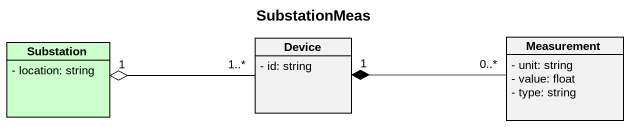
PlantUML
@startuml
title SubstationMeas
hide circle
hide empty members
skinparam classAttributeIconSize 0
class Substation #CCFFCC {
  - location: string
}
class Device {
  - id: string
}
class Measurement {
  - unit: string
  - value: float
  - type: string
}
Device "1..*" -left-o "1" Substation
Measurement "0..*" -left-* "1" Device
@enduml
